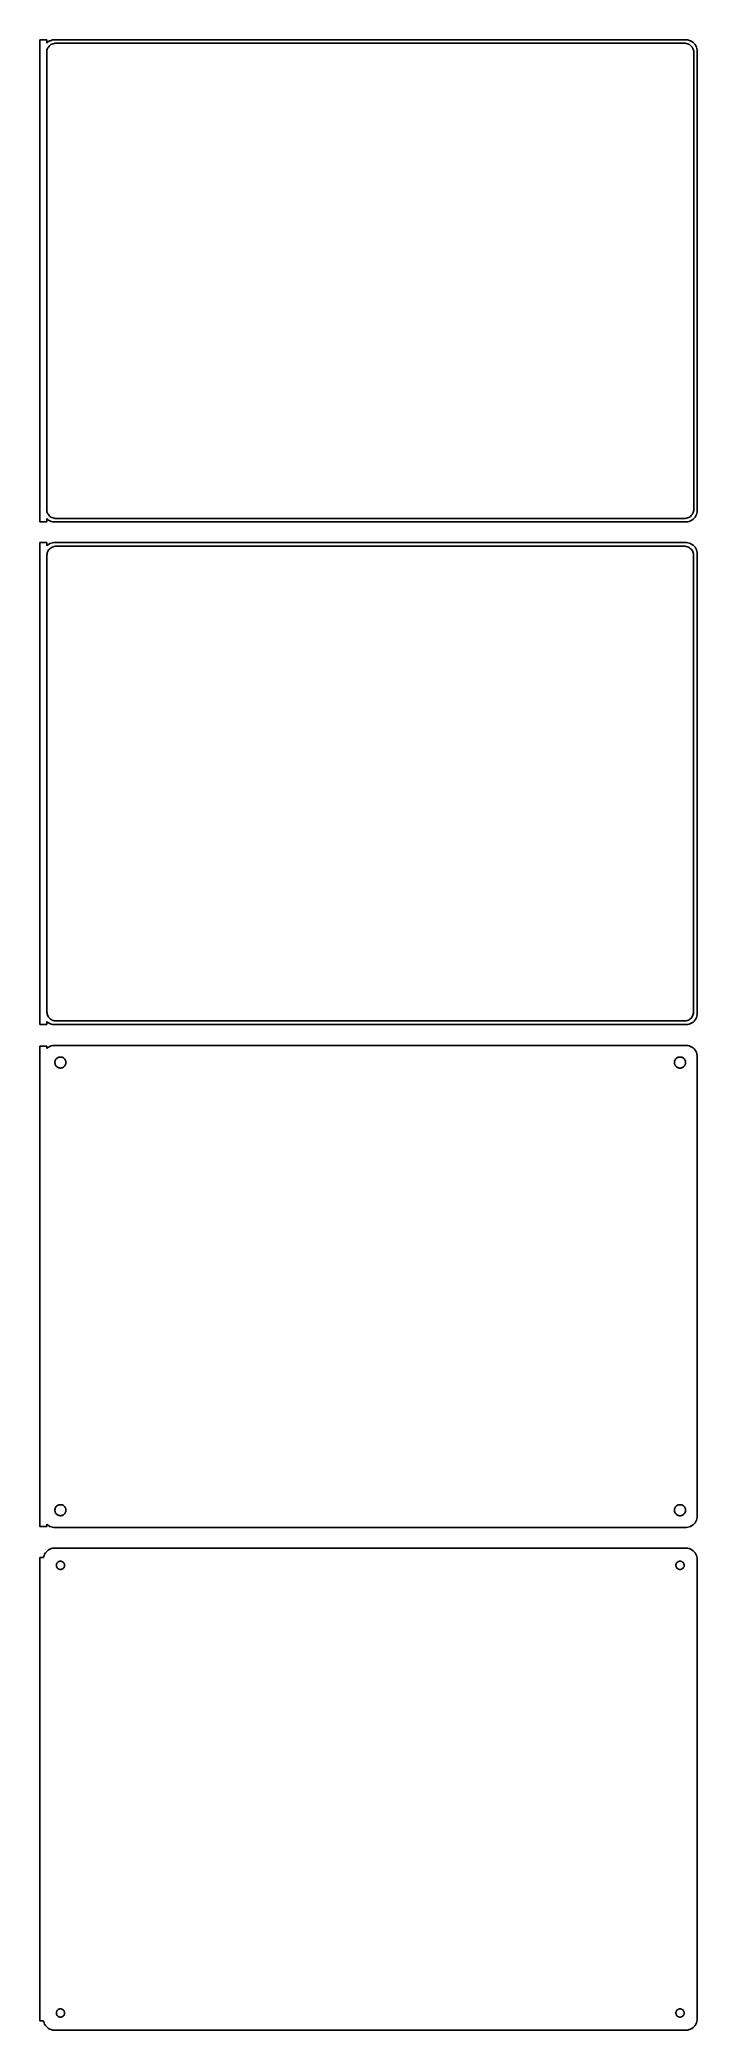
# Model space of a CAD drawing. Header units: metres. Extents: x -144 to 142, y 552 to 1419.
import ezdxf

# ---------------------------------------------------------------- set-up
doc = ezdxf.new("R2010")
doc.units = ezdxf.units.M

msp = doc.modelspace()

# ---------------------------------------------------------------- linework, layer by layer
for p, q in [((-141, 1418.99), (-144, 1418.99)), ((-144, 1418.99), (-144, 1209.01)), ((-141, 1417.56), (-141, 1418.99)), ((-140.687, 1417.85), (-141, 1417.56)), ((-141, 1413.5), (-140.968, 1414)), ((-141, 1214.5), (-141, 1413.5)), ((-140.968, 1414), (-140.874, 1414.49)), ((-140.874, 1414.49), (-140.719, 1414.97)), ((-140.719, 1414.97), (-140.505, 1415.43)), ((-140.179, 1418.22), (-140.687, 1417.85)), ((-140.505, 1415.43), (-140.236, 1415.85)), ((-140.236, 1415.85), (-139.916, 1416.24)), ((-139.629, 1418.52), (-140.179, 1418.22)), ((-139.916, 1416.24), (-139.55, 1416.58)), ((-139.045, 1418.76), (-139.629, 1418.52)), ((-139.55, 1416.58), (-139.143, 1416.88)), ((-139.143, 1416.88), (-138.703, 1417.12)), ((-138.437, 1418.91), (-139.045, 1418.76)), ((-138.703, 1417.12), (-138.236, 1417.3)), ((-137.814, 1418.99), (-138.437, 1418.91)), ((-138.236, 1417.3), (-137.75, 1417.43)), ((137.814, 1418.99), (-137.814, 1418.99)), ((-137.75, 1417.43), (-137.251, 1417.49)), ((-137.251, 1417.49), (137.251, 1417.49)), ((137.251, 1417.49), (137.75, 1417.43)), ((137.75, 1417.43), (138.236, 1417.3)), ((138.437, 1418.91), (137.814, 1418.99)), ((138.236, 1417.3), (138.703, 1417.12)), ((139.045, 1418.76), (138.437, 1418.91)), ((138.703, 1417.12), (139.143, 1416.88)), ((139.629, 1418.52), (139.045, 1418.76)), ((139.143, 1416.88), (139.55, 1416.58)), ((139.55, 1416.58), (139.916, 1416.24)), ((140.179, 1418.22), (139.629, 1418.52)), ((139.916, 1416.24), (140.236, 1415.85)), ((140.687, 1417.85), (140.179, 1418.22)), ((140.236, 1415.85), (140.505, 1415.43)), ((140.505, 1415.43), (140.719, 1414.97)), ((141.145, 1417.42), (140.687, 1417.85)), ((140.719, 1414.97), (140.874, 1414.49)), ((140.874, 1414.49), (140.968, 1414)), ((140.968, 1414), (141, 1413.5)), ((141, 1413.5), (141, 1214.5)), ((141.545, 1416.94), (141.145, 1417.42)), ((141.882, 1416.41), (141.545, 1416.94)), ((142.149, 1415.84), (141.882, 1416.41)), ((142.343, 1415.24), (142.149, 1415.84)), ((142.461, 1414.63), (142.343, 1415.24)), ((142.5, 1414), (142.461, 1414.63)), ((142.5, 1214), (142.5, 1414)), ((-140.968, 1214), (-141, 1214.5)), ((-140.874, 1213.51), (-140.968, 1214)), ((140.968, 1214), (140.874, 1213.51)), ((141, 1214.5), (140.968, 1214)), ((142.461, 1213.37), (142.5, 1214)), ((-144, 1209.01), (-141, 1209.01)), ((-141, 1210.44), (-140.687, 1210.15)), ((-141, 1209.01), (-141, 1210.44)), ((-140.719, 1213.03), (-140.874, 1213.51)), ((-140.505, 1212.57), (-140.719, 1213.03)), ((-140.687, 1210.15), (-140.179, 1209.78)), ((-140.236, 1212.15), (-140.505, 1212.57)), ((-139.916, 1211.76), (-140.236, 1212.15)), ((-140.179, 1209.78), (-139.629, 1209.48)), ((-139.55, 1211.42), (-139.916, 1211.76)), ((-139.629, 1209.48), (-139.045, 1209.24)), ((-139.143, 1211.12), (-139.55, 1211.42)), ((-138.703, 1210.88), (-139.143, 1211.12)), ((-139.045, 1209.24), (-138.437, 1209.09)), ((-138.236, 1210.7), (-138.703, 1210.88)), ((-138.437, 1209.09), (-137.814, 1209.01)), ((-137.75, 1210.57), (-138.236, 1210.7)), ((-137.814, 1209.01), (137.814, 1209.01)), ((-137.251, 1210.51), (-137.75, 1210.57)), ((137.251, 1210.51), (-137.251, 1210.51)), ((137.75, 1210.57), (137.251, 1210.51)), ((138.236, 1210.7), (137.75, 1210.57)), ((137.814, 1209.01), (138.437, 1209.09)), ((138.703, 1210.88), (138.236, 1210.7)), ((138.437, 1209.09), (139.045, 1209.24)), ((139.143, 1211.12), (138.703, 1210.88)), ((139.045, 1209.24), (139.629, 1209.48)), ((139.55, 1211.42), (139.143, 1211.12)), ((139.916, 1211.76), (139.55, 1211.42)), ((139.629, 1209.48), (140.179, 1209.78)), ((140.236, 1212.15), (139.916, 1211.76)), ((140.179, 1209.78), (140.687, 1210.15)), ((140.505, 1212.57), (140.236, 1212.15)), ((140.719, 1213.03), (140.505, 1212.57)), ((140.687, 1210.15), (141.145, 1210.58)), ((140.874, 1213.51), (140.719, 1213.03)), ((141.145, 1210.58), (141.545, 1211.06)), ((141.545, 1211.06), (141.882, 1211.59)), ((141.882, 1211.59), (142.149, 1212.16)), ((142.149, 1212.16), (142.343, 1212.76)), ((142.343, 1212.76), (142.461, 1213.37)), ((-141, 1199.99), (-144, 1199.99)), ((-144, 1199.99), (-144, 990.01)), ((-141, 1198.56), (-141, 1199.99)), ((-140.687, 1198.85), (-141, 1198.56)), ((-140.179, 1199.22), (-140.687, 1198.85)), ((-140.394, 1196.37), (-140.133, 1196.78)), ((-139.629, 1199.52), (-140.179, 1199.22)), ((-140.133, 1196.78), (-139.823, 1197.15)), ((-139.823, 1197.15), (-139.469, 1197.48)), ((-139.045, 1199.76), (-139.629, 1199.52)), ((-139.469, 1197.48), (-139.075, 1197.77)), ((-139.075, 1197.77), (-138.649, 1198)), ((-138.437, 1199.91), (-139.045, 1199.76)), ((-138.649, 1198), (-138.197, 1198.18)), ((-137.814, 1199.99), (-138.437, 1199.91)), ((-138.197, 1198.18), (-137.726, 1198.3)), ((137.814, 1199.99), (-137.814, 1199.99)), ((-137.726, 1198.3), (-137.243, 1198.36)), ((-137.243, 1198.36), (137.243, 1198.36)), ((137.243, 1198.36), (137.726, 1198.3)), ((137.726, 1198.3), (138.197, 1198.18)), ((138.437, 1199.91), (137.814, 1199.99)), ((138.197, 1198.18), (138.649, 1198)), ((139.045, 1199.76), (138.437, 1199.91)), ((138.649, 1198), (139.075, 1197.77)), ((139.629, 1199.52), (139.045, 1199.76)), ((139.075, 1197.77), (139.469, 1197.48)), ((139.469, 1197.48), (139.823, 1197.15)), ((140.179, 1199.22), (139.629, 1199.52)), ((139.823, 1197.15), (140.133, 1196.78)), ((140.133, 1196.78), (140.394, 1196.37)), ((140.687, 1198.85), (140.179, 1199.22)), ((141.145, 1198.42), (140.687, 1198.85)), ((141.545, 1197.94), (141.145, 1198.42)), ((141.882, 1197.41), (141.545, 1197.94)), ((142.149, 1196.84), (141.882, 1197.41)), ((142.343, 1196.24), (142.149, 1196.84)), ((-140.873, 1194.5), (-140.842, 1194.99)), ((-140.873, 995.5), (-140.873, 1194.5)), ((-140.842, 1194.99), (-140.751, 1195.46)), ((-140.751, 1195.46), (-140.601, 1195.93)), ((-140.601, 1195.93), (-140.394, 1196.37)), ((140.394, 1196.37), (140.601, 1195.93)), ((140.601, 1195.93), (140.751, 1195.46)), ((140.751, 1195.46), (140.842, 1194.99)), ((140.842, 1194.99), (140.873, 1194.5)), ((140.873, 1194.5), (140.873, 995.5)), ((142.461, 1195.63), (142.343, 1196.24)), ((142.5, 1195), (142.461, 1195.63)), ((142.5, 995), (142.5, 1195)), ((-144, 990.01), (-141, 990.01)), ((-141, 991.441), (-140.687, 991.147)), ((-141, 990.01), (-141, 991.441)), ((-140.842, 995.015), (-140.873, 995.5)), ((-140.751, 994.537), (-140.842, 995.015)), ((-140.601, 994.074), (-140.751, 994.537)), ((-140.687, 991.147), (-140.179, 990.778)), ((-140.394, 993.634), (-140.601, 994.074)), ((-140.133, 993.224), (-140.394, 993.634)), ((-140.179, 990.778), (-139.629, 990.476)), ((-139.823, 992.849), (-140.133, 993.224)), ((-139.469, 992.516), (-139.823, 992.849)), ((-139.629, 990.476), (-139.045, 990.245)), ((-139.075, 992.23), (-139.469, 992.516)), ((-138.649, 991.996), (-139.075, 992.23)), ((-139.045, 990.245), (-138.437, 990.089)), ((-138.197, 991.817), (-138.649, 991.996)), ((-138.437, 990.089), (-137.814, 990.01)), ((-137.726, 991.696), (-138.197, 991.817)), ((-137.814, 990.01), (137.814, 990.01)), ((-137.243, 991.635), (-137.726, 991.696)), ((137.243, 991.635), (-137.243, 991.635)), ((137.726, 991.696), (137.243, 991.635)), ((138.197, 991.817), (137.726, 991.696)), ((137.814, 990.01), (138.437, 990.089)), ((138.649, 991.996), (138.197, 991.817)), ((138.437, 990.089), (139.045, 990.245)), ((139.075, 992.23), (138.649, 991.996)), ((139.045, 990.245), (139.629, 990.476)), ((139.469, 992.516), (139.075, 992.23)), ((139.823, 992.849), (139.469, 992.516)), ((139.629, 990.476), (140.179, 990.778)), ((140.133, 993.224), (139.823, 992.849)), ((140.394, 993.634), (140.133, 993.224)), ((140.179, 990.778), (140.687, 991.147)), ((140.601, 994.074), (140.394, 993.634)), ((140.751, 994.537), (140.601, 994.074)), ((140.687, 991.147), (141.145, 991.577)), ((140.842, 995.015), (140.751, 994.537)), ((140.873, 995.5), (140.842, 995.015)), ((141.145, 991.577), (141.545, 992.061)), ((141.545, 992.061), (141.882, 992.591)), ((141.882, 992.591), (142.149, 993.159)), ((142.149, 993.159), (142.343, 993.757)), ((142.343, 993.757), (142.461, 994.373)), ((142.461, 994.373), (142.5, 995)), ((-141, 980.615), (-144, 980.615)), ((-144, 980.615), (-144, 771.385)), ((-141, 979.559), (-141, 980.615)), ((-140.687, 979.853), (-141, 979.559)), ((-140.179, 980.222), (-140.687, 979.853)), ((-139.629, 980.524), (-140.179, 980.222)), ((-139.045, 980.755), (-139.629, 980.524)), ((-138.437, 980.911), (-139.045, 980.755)), ((-137.814, 980.99), (-138.437, 980.911)), ((137.814, 980.99), (-137.814, 980.99)), ((138.437, 980.911), (137.814, 980.99)), ((139.045, 980.755), (138.437, 980.911)), ((139.629, 980.524), (139.045, 980.755)), ((140.179, 980.222), (139.629, 980.524)), ((140.687, 979.853), (140.179, 980.222)), ((141.145, 979.423), (140.687, 979.853)), ((-137.4, 973.5), (-137.381, 973.801)), ((-137.381, 973.199), (-137.4, 973.5)), ((-137.381, 973.801), (-137.325, 974.097)), ((-137.325, 972.903), (-137.381, 973.199)), ((-137.325, 974.097), (-137.231, 974.383)), ((-137.231, 972.617), (-137.325, 972.903)), ((-137.231, 974.383), (-137.103, 974.656)), ((-137.103, 972.344), (-137.231, 972.617)), ((-137.103, 974.656), (-136.942, 974.911)), ((-136.942, 972.089), (-137.103, 972.344)), ((-136.942, 974.911), (-136.75, 975.143)), ((-136.75, 971.857), (-136.942, 972.089)), ((-136.75, 975.143), (-136.53, 975.349)), ((-136.53, 971.651), (-136.75, 971.857)), ((-136.53, 975.349), (-136.286, 975.526)), ((-136.286, 971.474), (-136.53, 971.651)), ((-136.286, 975.526), (-136.022, 975.672)), ((-136.022, 971.328), (-136.286, 971.474)), ((-136.022, 975.672), (-135.742, 975.783)), ((-135.742, 971.217), (-136.022, 971.328)), ((-135.742, 975.783), (-135.45, 975.857)), ((-135.45, 971.143), (-135.742, 971.217)), ((-135.45, 975.857), (-135.151, 975.895)), ((-135.151, 971.105), (-135.45, 971.143)), ((-135.151, 975.895), (-134.849, 975.895)), ((-134.849, 971.105), (-135.151, 971.105)), ((-134.849, 975.895), (-134.55, 975.857)), ((-134.55, 971.143), (-134.849, 971.105)), ((-134.55, 975.857), (-134.258, 975.783)), ((-134.258, 971.217), (-134.55, 971.143)), ((-134.258, 975.783), (-133.978, 975.672)), ((-133.978, 971.328), (-134.258, 971.217)), ((-133.978, 975.672), (-133.714, 975.526)), ((-133.714, 971.474), (-133.978, 971.328)), ((-133.714, 975.526), (-133.47, 975.349)), ((-133.47, 971.651), (-133.714, 971.474)), ((-133.47, 975.349), (-133.25, 975.143)), ((-133.25, 971.857), (-133.47, 971.651)), ((-133.25, 975.143), (-133.058, 974.911)), ((-133.058, 972.089), (-133.25, 971.857)), ((-133.058, 974.911), (-132.897, 974.656)), ((-132.897, 972.344), (-133.058, 972.089)), ((-132.897, 974.656), (-132.769, 974.383)), ((-132.769, 972.617), (-132.897, 972.344)), ((-132.769, 974.383), (-132.675, 974.097)), ((-132.675, 972.903), (-132.769, 972.617)), ((-132.675, 974.097), (-132.619, 973.801)), ((-132.619, 973.199), (-132.675, 972.903)), ((-132.619, 973.801), (-132.6, 973.5)), ((-132.6, 973.5), (-132.619, 973.199)), ((132.6, 973.5), (132.619, 973.801)), ((132.619, 973.199), (132.6, 973.5)), ((132.619, 973.801), (132.675, 974.097)), ((132.675, 972.903), (132.619, 973.199)), ((132.675, 974.097), (132.769, 974.383)), ((132.769, 972.617), (132.675, 972.903)), ((132.769, 974.383), (132.897, 974.656)), ((132.897, 972.344), (132.769, 972.617)), ((132.897, 974.656), (133.058, 974.911)), ((133.058, 972.089), (132.897, 972.344)), ((133.058, 974.911), (133.25, 975.143)), ((133.25, 971.857), (133.058, 972.089)), ((133.25, 975.143), (133.47, 975.349)), ((133.47, 971.651), (133.25, 971.857)), ((133.47, 975.349), (133.714, 975.526)), ((133.714, 971.474), (133.47, 971.651)), ((133.714, 975.526), (133.978, 975.672)), ((133.978, 971.328), (133.714, 971.474)), ((133.978, 975.672), (134.258, 975.783)), ((134.258, 971.217), (133.978, 971.328)), ((134.258, 975.783), (134.55, 975.857)), ((134.55, 971.143), (134.258, 971.217)), ((134.55, 975.857), (134.849, 975.895)), ((134.849, 971.105), (134.55, 971.143)), ((134.849, 975.895), (135.151, 975.895)), ((135.151, 971.105), (134.849, 971.105)), ((135.151, 975.895), (135.45, 975.857)), ((135.45, 971.143), (135.151, 971.105)), ((135.45, 975.857), (135.742, 975.783)), ((135.742, 971.217), (135.45, 971.143)), ((135.742, 975.783), (136.022, 975.672)), ((136.022, 971.328), (135.742, 971.217)), ((136.022, 975.672), (136.286, 975.526)), ((136.286, 971.474), (136.022, 971.328)), ((136.286, 975.526), (136.53, 975.349)), ((136.53, 971.651), (136.286, 971.474)), ((136.53, 975.349), (136.75, 975.143)), ((136.75, 971.857), (136.53, 971.651)), ((136.75, 975.143), (136.942, 974.911)), ((136.942, 972.089), (136.75, 971.857)), ((136.942, 974.911), (137.103, 974.656)), ((137.103, 972.344), (136.942, 972.089)), ((137.103, 974.656), (137.231, 974.383)), ((137.231, 972.617), (137.103, 972.344)), ((137.231, 974.383), (137.325, 974.097)), ((137.325, 972.903), (137.231, 972.617)), ((137.325, 974.097), (137.381, 973.801)), ((137.381, 973.199), (137.325, 972.903)), ((137.381, 973.801), (137.4, 973.5)), ((137.4, 973.5), (137.381, 973.199)), ((141.545, 978.939), (141.145, 979.423)), ((141.882, 978.409), (141.545, 978.939)), ((142.149, 977.841), (141.882, 978.409)), ((142.343, 977.243), (142.149, 977.841)), ((142.461, 976.627), (142.343, 977.243)), ((142.5, 976), (142.461, 976.627)), ((142.5, 776), (142.5, 976)), ((-136.75, 780.143), (-136.53, 780.349)), ((-136.53, 780.349), (-136.286, 780.526)), ((-136.286, 780.526), (-136.022, 780.672)), ((-136.022, 780.672), (-135.742, 780.783)), ((-135.742, 780.783), (-135.45, 780.857)), ((-135.45, 780.857), (-135.151, 780.895)), ((-135.151, 780.895), (-134.849, 780.895)), ((-134.849, 780.895), (-134.55, 780.857)), ((-134.55, 780.857), (-134.258, 780.783)), ((-134.258, 780.783), (-133.978, 780.672)), ((-133.978, 780.672), (-133.714, 780.526)), ((-133.714, 780.526), (-133.47, 780.349)), ((-133.47, 780.349), (-133.25, 780.143)), ((133.25, 780.143), (133.47, 780.349)), ((133.47, 780.349), (133.714, 780.526)), ((133.714, 780.526), (133.978, 780.672)), ((133.978, 780.672), (134.258, 780.783)), ((134.258, 780.783), (134.55, 780.857)), ((134.55, 780.857), (134.849, 780.895)), ((134.849, 780.895), (135.151, 780.895)), ((135.151, 780.895), (135.45, 780.857)), ((135.45, 780.857), (135.742, 780.783)), ((135.742, 780.783), (136.022, 780.672)), ((136.022, 780.672), (136.286, 780.526)), ((136.286, 780.526), (136.53, 780.349)), ((136.53, 780.349), (136.75, 780.143)), ((-141, 771.385), (-141, 772.441)), ((-141, 772.441), (-140.687, 772.147)), ((-140.687, 772.147), (-140.179, 771.778)), ((-140.179, 771.778), (-139.629, 771.476)), ((-137.4, 778.5), (-137.381, 778.801)), ((-137.381, 778.199), (-137.4, 778.5)), ((-137.381, 778.801), (-137.325, 779.097)), ((-137.325, 777.903), (-137.381, 778.199)), ((-137.325, 779.097), (-137.231, 779.383)), ((-137.231, 777.617), (-137.325, 777.903)), ((-137.231, 779.383), (-137.103, 779.656)), ((-137.103, 777.344), (-137.231, 777.617)), ((-137.103, 779.656), (-136.942, 779.911)), ((-136.942, 777.089), (-137.103, 777.344)), ((-136.942, 779.911), (-136.75, 780.143)), ((-136.75, 776.857), (-136.942, 777.089)), ((-136.53, 776.651), (-136.75, 776.857)), ((-136.286, 776.474), (-136.53, 776.651)), ((-136.022, 776.328), (-136.286, 776.474)), ((-135.742, 776.217), (-136.022, 776.328)), ((-135.45, 776.143), (-135.742, 776.217)), ((-135.151, 776.105), (-135.45, 776.143)), ((-134.849, 776.105), (-135.151, 776.105)), ((-134.55, 776.143), (-134.849, 776.105)), ((-134.258, 776.217), (-134.55, 776.143)), ((-133.978, 776.328), (-134.258, 776.217)), ((-133.714, 776.474), (-133.978, 776.328)), ((-133.47, 776.651), (-133.714, 776.474)), ((-133.25, 776.857), (-133.47, 776.651)), ((-133.25, 780.143), (-133.058, 779.911)), ((-133.058, 777.089), (-133.25, 776.857)), ((-133.058, 779.911), (-132.897, 779.656)), ((-132.897, 777.344), (-133.058, 777.089)), ((-132.897, 779.656), (-132.769, 779.383)), ((-132.769, 777.617), (-132.897, 777.344)), ((-132.769, 779.383), (-132.675, 779.097)), ((-132.675, 777.903), (-132.769, 777.617)), ((-132.675, 779.097), (-132.619, 778.801)), ((-132.619, 778.199), (-132.675, 777.903)), ((-132.619, 778.801), (-132.6, 778.5)), ((-132.6, 778.5), (-132.619, 778.199)), ((132.6, 778.5), (132.619, 778.801)), ((132.619, 778.199), (132.6, 778.5)), ((132.619, 778.801), (132.675, 779.097)), ((132.675, 777.903), (132.619, 778.199)), ((132.675, 779.097), (132.769, 779.383)), ((132.769, 777.617), (132.675, 777.903)), ((132.769, 779.383), (132.897, 779.656)), ((132.897, 777.344), (132.769, 777.617)), ((132.897, 779.656), (133.058, 779.911)), ((133.058, 777.089), (132.897, 777.344)), ((133.058, 779.911), (133.25, 780.143)), ((133.25, 776.857), (133.058, 777.089)), ((133.47, 776.651), (133.25, 776.857)), ((133.714, 776.474), (133.47, 776.651)), ((133.978, 776.328), (133.714, 776.474)), ((134.258, 776.217), (133.978, 776.328)), ((134.55, 776.143), (134.258, 776.217)), ((134.849, 776.105), (134.55, 776.143)), ((135.151, 776.105), (134.849, 776.105)), ((135.45, 776.143), (135.151, 776.105)), ((135.742, 776.217), (135.45, 776.143)), ((136.022, 776.328), (135.742, 776.217)), ((136.286, 776.474), (136.022, 776.328)), ((136.53, 776.651), (136.286, 776.474)), ((136.75, 776.857), (136.53, 776.651)), ((136.75, 780.143), (136.942, 779.911)), ((136.942, 777.089), (136.75, 776.857)), ((136.942, 779.911), (137.103, 779.656)), ((137.103, 777.344), (136.942, 777.089)), ((137.103, 779.656), (137.231, 779.383)), ((137.231, 777.617), (137.103, 777.344)), ((137.231, 779.383), (137.325, 779.097)), ((137.325, 777.903), (137.231, 777.617)), ((137.325, 779.097), (137.381, 778.801)), ((137.381, 778.199), (137.325, 777.903)), ((137.381, 778.801), (137.4, 778.5)), ((137.4, 778.5), (137.381, 778.199)), ((139.629, 771.476), (140.179, 771.778)), ((140.179, 771.778), (140.687, 772.147)), ((140.687, 772.147), (141.145, 772.577)), ((141.145, 772.577), (141.545, 773.061)), ((141.545, 773.061), (141.882, 773.591)), ((141.882, 773.591), (142.149, 774.159)), ((142.149, 774.159), (142.343, 774.757)), ((142.343, 774.757), (142.461, 775.373)), ((142.461, 775.373), (142.5, 776)), ((-144, 771.385), (-141, 771.385)), ((-139.629, 771.476), (-139.045, 771.245)), ((-139.045, 771.245), (-138.437, 771.089)), ((-138.437, 771.089), (-137.814, 771.01)), ((-137.814, 771.01), (137.814, 771.01)), ((137.814, 771.01), (138.437, 771.089)), ((138.437, 771.089), (139.045, 771.245)), ((139.045, 771.245), (139.629, 771.476)), ((-142.4, 757.944), (-144, 757.944)), ((-144, 757.944), (-144, 556.056)), ((-142.343, 758.243), (-142.4, 757.944)), ((-142.149, 758.841), (-142.343, 758.243)), ((-141.882, 759.409), (-142.149, 758.841)), ((-141.545, 759.939), (-141.882, 759.409)), ((-141.145, 760.423), (-141.545, 759.939)), ((-140.687, 760.853), (-141.145, 760.423)), ((-140.179, 761.222), (-140.687, 760.853)), ((-139.629, 761.524), (-140.179, 761.222)), ((-139.045, 761.755), (-139.629, 761.524)), ((-138.437, 761.911), (-139.045, 761.755)), ((-137.814, 761.99), (-138.437, 761.911)), ((137.814, 761.99), (-137.814, 761.99)), ((-136.8, 754.5), (-136.786, 754.726)), ((-136.786, 754.274), (-136.8, 754.5)), ((-136.786, 754.726), (-136.743, 754.948)), ((-136.743, 754.052), (-136.786, 754.274)), ((-136.743, 754.948), (-136.674, 755.163)), ((-136.674, 755.163), (-136.577, 755.367)), ((-136.577, 755.367), (-136.456, 755.558)), ((-136.456, 755.558), (-136.312, 755.732)), ((-136.312, 755.732), (-136.147, 755.887)), ((-136.147, 755.887), (-135.964, 756.02)), ((-135.964, 756.02), (-135.766, 756.129)), ((-135.766, 756.129), (-135.556, 756.212)), ((-135.556, 756.212), (-135.337, 756.268)), ((-135.337, 756.268), (-135.113, 756.296)), ((-135.113, 756.296), (-134.887, 756.296)), ((-134.887, 756.296), (-134.663, 756.268)), ((-134.663, 756.268), (-134.444, 756.212)), ((-134.444, 756.212), (-134.234, 756.129)), ((-134.234, 756.129), (-134.036, 756.02)), ((-134.036, 756.02), (-133.853, 755.887)), ((-133.853, 755.887), (-133.688, 755.732)), ((-133.688, 755.732), (-133.544, 755.558)), ((-133.544, 755.558), (-133.423, 755.367)), ((-133.423, 755.367), (-133.326, 755.163)), ((-133.326, 755.163), (-133.257, 754.948)), ((-133.257, 754.948), (-133.214, 754.726)), ((-133.214, 754.274), (-133.257, 754.052)), ((-133.214, 754.726), (-133.2, 754.5)), ((-133.2, 754.5), (-133.214, 754.274)), ((133.2, 754.5), (133.214, 754.726)), ((133.214, 754.274), (133.2, 754.5)), ((133.214, 754.726), (133.257, 754.948)), ((133.257, 754.052), (133.214, 754.274)), ((133.257, 754.948), (133.326, 755.163)), ((133.326, 755.163), (133.423, 755.367)), ((133.423, 755.367), (133.544, 755.558)), ((133.544, 755.558), (133.688, 755.732)), ((133.688, 755.732), (133.853, 755.887)), ((133.853, 755.887), (134.036, 756.02)), ((134.036, 756.02), (134.234, 756.129)), ((134.234, 756.129), (134.444, 756.212)), ((134.444, 756.212), (134.663, 756.268)), ((134.663, 756.268), (134.887, 756.296)), ((134.887, 756.296), (135.113, 756.296)), ((135.113, 756.296), (135.337, 756.268)), ((135.337, 756.268), (135.556, 756.212)), ((135.556, 756.212), (135.766, 756.129)), ((135.766, 756.129), (135.964, 756.02)), ((135.964, 756.02), (136.147, 755.887)), ((136.147, 755.887), (136.312, 755.732)), ((136.312, 755.732), (136.456, 755.558)), ((136.456, 755.558), (136.577, 755.367)), ((136.577, 755.367), (136.674, 755.163)), ((136.674, 755.163), (136.743, 754.948)), ((136.743, 754.948), (136.786, 754.726)), ((136.786, 754.274), (136.743, 754.052)), ((136.786, 754.726), (136.8, 754.5)), ((136.8, 754.5), (136.786, 754.274)), ((138.437, 761.911), (137.814, 761.99)), ((139.045, 761.755), (138.437, 761.911)), ((139.629, 761.524), (139.045, 761.755)), ((140.179, 761.222), (139.629, 761.524)), ((140.687, 760.853), (140.179, 761.222)), ((141.145, 760.423), (140.687, 760.853)), ((141.545, 759.939), (141.145, 760.423)), ((141.882, 759.409), (141.545, 759.939)), ((142.149, 758.841), (141.882, 759.409)), ((142.343, 758.243), (142.149, 758.841)), ((142.461, 757.627), (142.343, 758.243)), ((142.5, 757), (142.461, 757.627)), ((142.5, 557), (142.5, 757)), ((-136.674, 753.837), (-136.743, 754.052)), ((-136.577, 753.633), (-136.674, 753.837)), ((-136.456, 753.442), (-136.577, 753.633)), ((-136.312, 753.268), (-136.456, 753.442)), ((-136.147, 753.113), (-136.312, 753.268)), ((-135.964, 752.98), (-136.147, 753.113)), ((-135.766, 752.871), (-135.964, 752.98)), ((-135.556, 752.788), (-135.766, 752.871)), ((-135.337, 752.732), (-135.556, 752.788)), ((-135.113, 752.704), (-135.337, 752.732)), ((-134.887, 752.704), (-135.113, 752.704)), ((-134.663, 752.732), (-134.887, 752.704)), ((-134.444, 752.788), (-134.663, 752.732)), ((-134.234, 752.871), (-134.444, 752.788)), ((-134.036, 752.98), (-134.234, 752.871)), ((-133.853, 753.113), (-134.036, 752.98)), ((-133.688, 753.268), (-133.853, 753.113)), ((-133.544, 753.442), (-133.688, 753.268)), ((-133.423, 753.633), (-133.544, 753.442)), ((-133.326, 753.837), (-133.423, 753.633)), ((-133.257, 754.052), (-133.326, 753.837)), ((133.326, 753.837), (133.257, 754.052)), ((133.423, 753.633), (133.326, 753.837)), ((133.544, 753.442), (133.423, 753.633)), ((133.688, 753.268), (133.544, 753.442)), ((133.853, 753.113), (133.688, 753.268)), ((134.036, 752.98), (133.853, 753.113)), ((134.234, 752.871), (134.036, 752.98)), ((134.444, 752.788), (134.234, 752.871)), ((134.663, 752.732), (134.444, 752.788)), ((134.887, 752.704), (134.663, 752.732)), ((135.113, 752.704), (134.887, 752.704)), ((135.337, 752.732), (135.113, 752.704)), ((135.556, 752.788), (135.337, 752.732)), ((135.766, 752.871), (135.556, 752.788)), ((135.964, 752.98), (135.766, 752.871)), ((136.147, 753.113), (135.964, 752.98)), ((136.312, 753.268), (136.147, 753.113)), ((136.456, 753.442), (136.312, 753.268)), ((136.577, 753.633), (136.456, 753.442)), ((136.674, 753.837), (136.577, 753.633)), ((136.743, 754.052), (136.674, 753.837)), ((-144, 556.056), (-142.4, 556.056)), ((-142.4, 556.056), (-142.343, 555.757)), ((-142.343, 555.757), (-142.149, 555.159)), ((-142.149, 555.159), (-141.882, 554.591)), ((-136.8, 559.5), (-136.786, 559.726)), ((-136.786, 559.274), (-136.8, 559.5)), ((-136.786, 559.726), (-136.743, 559.948)), ((-136.743, 559.052), (-136.786, 559.274)), ((-136.743, 559.948), (-136.674, 560.163)), ((-136.674, 558.837), (-136.743, 559.052)), ((-136.674, 560.163), (-136.577, 560.367)), ((-136.577, 558.633), (-136.674, 558.837)), ((-136.577, 560.367), (-136.456, 560.558)), ((-136.456, 558.442), (-136.577, 558.633)), ((-136.456, 560.558), (-136.312, 560.732)), ((-136.312, 558.268), (-136.456, 558.442)), ((-136.312, 560.732), (-136.147, 560.887)), ((-136.147, 558.113), (-136.312, 558.268)), ((-136.147, 560.887), (-135.964, 561.02)), ((-135.964, 557.98), (-136.147, 558.113)), ((-135.964, 561.02), (-135.766, 561.129)), ((-135.766, 557.871), (-135.964, 557.98)), ((-135.766, 561.129), (-135.556, 561.212)), ((-135.556, 557.788), (-135.766, 557.871)), ((-135.556, 561.212), (-135.337, 561.268)), ((-135.337, 557.732), (-135.556, 557.788)), ((-135.337, 561.268), (-135.113, 561.296)), ((-135.113, 557.704), (-135.337, 557.732)), ((-135.113, 561.296), (-134.887, 561.296)), ((-134.887, 557.704), (-135.113, 557.704)), ((-134.887, 561.296), (-134.663, 561.268)), ((-134.663, 557.732), (-134.887, 557.704)), ((-134.663, 561.268), (-134.444, 561.212)), ((-134.444, 557.788), (-134.663, 557.732)), ((-134.444, 561.212), (-134.234, 561.129)), ((-134.234, 557.871), (-134.444, 557.788)), ((-134.234, 561.129), (-134.036, 561.02)), ((-134.036, 557.98), (-134.234, 557.871)), ((-134.036, 561.02), (-133.853, 560.887)), ((-133.853, 558.113), (-134.036, 557.98)), ((-133.853, 560.887), (-133.688, 560.732)), ((-133.688, 558.268), (-133.853, 558.113)), ((-133.688, 560.732), (-133.544, 560.558)), ((-133.544, 558.442), (-133.688, 558.268)), ((-133.544, 560.558), (-133.423, 560.367)), ((-133.423, 558.633), (-133.544, 558.442)), ((-133.423, 560.367), (-133.326, 560.163)), ((-133.326, 558.837), (-133.423, 558.633)), ((-133.326, 560.163), (-133.257, 559.948)), ((-133.257, 559.052), (-133.326, 558.837)), ((-133.257, 559.948), (-133.214, 559.726)), ((-133.214, 559.274), (-133.257, 559.052)), ((-133.214, 559.726), (-133.2, 559.5)), ((-133.2, 559.5), (-133.214, 559.274)), ((133.2, 559.5), (133.214, 559.726)), ((133.214, 559.274), (133.2, 559.5)), ((133.214, 559.726), (133.257, 559.948)), ((133.257, 559.052), (133.214, 559.274)), ((133.257, 559.948), (133.326, 560.163)), ((133.326, 558.837), (133.257, 559.052)), ((133.326, 560.163), (133.423, 560.367)), ((133.423, 558.633), (133.326, 558.837)), ((133.423, 560.367), (133.544, 560.558)), ((133.544, 558.442), (133.423, 558.633)), ((133.544, 560.558), (133.688, 560.732)), ((133.688, 558.268), (133.544, 558.442)), ((133.688, 560.732), (133.853, 560.887)), ((133.853, 558.113), (133.688, 558.268)), ((133.853, 560.887), (134.036, 561.02)), ((134.036, 557.98), (133.853, 558.113)), ((134.036, 561.02), (134.234, 561.129)), ((134.234, 557.871), (134.036, 557.98)), ((134.234, 561.129), (134.444, 561.212)), ((134.444, 557.788), (134.234, 557.871)), ((134.444, 561.212), (134.663, 561.268)), ((134.663, 557.732), (134.444, 557.788)), ((134.663, 561.268), (134.887, 561.296)), ((134.887, 557.704), (134.663, 557.732)), ((134.887, 561.296), (135.113, 561.296)), ((135.113, 557.704), (134.887, 557.704)), ((135.113, 561.296), (135.337, 561.268)), ((135.337, 557.732), (135.113, 557.704)), ((135.337, 561.268), (135.556, 561.212)), ((135.556, 557.788), (135.337, 557.732)), ((135.556, 561.212), (135.766, 561.129)), ((135.766, 557.871), (135.556, 557.788)), ((135.766, 561.129), (135.964, 561.02)), ((135.964, 557.98), (135.766, 557.871)), ((135.964, 561.02), (136.147, 560.887)), ((136.147, 558.113), (135.964, 557.98)), ((136.147, 560.887), (136.312, 560.732)), ((136.312, 558.268), (136.147, 558.113)), ((136.312, 560.732), (136.456, 560.558)), ((136.456, 558.442), (136.312, 558.268)), ((136.456, 560.558), (136.577, 560.367)), ((136.577, 558.633), (136.456, 558.442)), ((136.577, 560.367), (136.674, 560.163)), ((136.674, 558.837), (136.577, 558.633)), ((136.674, 560.163), (136.743, 559.948)), ((136.743, 559.052), (136.674, 558.837)), ((136.743, 559.948), (136.786, 559.726)), ((136.786, 559.274), (136.743, 559.052)), ((136.786, 559.726), (136.8, 559.5)), ((136.8, 559.5), (136.786, 559.274)), ((141.882, 554.591), (142.149, 555.159)), ((142.149, 555.159), (142.343, 555.757)), ((142.343, 555.757), (142.461, 556.373)), ((142.461, 556.373), (142.5, 557)), ((-141.882, 554.591), (-141.545, 554.061)), ((-141.545, 554.061), (-141.145, 553.577)), ((-141.145, 553.577), (-140.687, 553.147)), ((-140.687, 553.147), (-140.179, 552.778)), ((-140.179, 552.778), (-139.629, 552.476)), ((-139.629, 552.476), (-139.045, 552.245)), ((-139.045, 552.245), (-138.437, 552.089)), ((-138.437, 552.089), (-137.814, 552.01)), ((-137.814, 552.01), (137.814, 552.01)), ((137.814, 552.01), (138.437, 552.089)), ((138.437, 552.089), (139.045, 552.245)), ((139.045, 552.245), (139.629, 552.476)), ((139.629, 552.476), (140.179, 552.778)), ((140.179, 552.778), (140.687, 553.147)), ((140.687, 553.147), (141.145, 553.577)), ((141.145, 553.577), (141.545, 554.061)), ((141.545, 554.061), (141.882, 554.591))]:
    msp.add_line(p, q)

doc.saveas('drawing.dxf')
